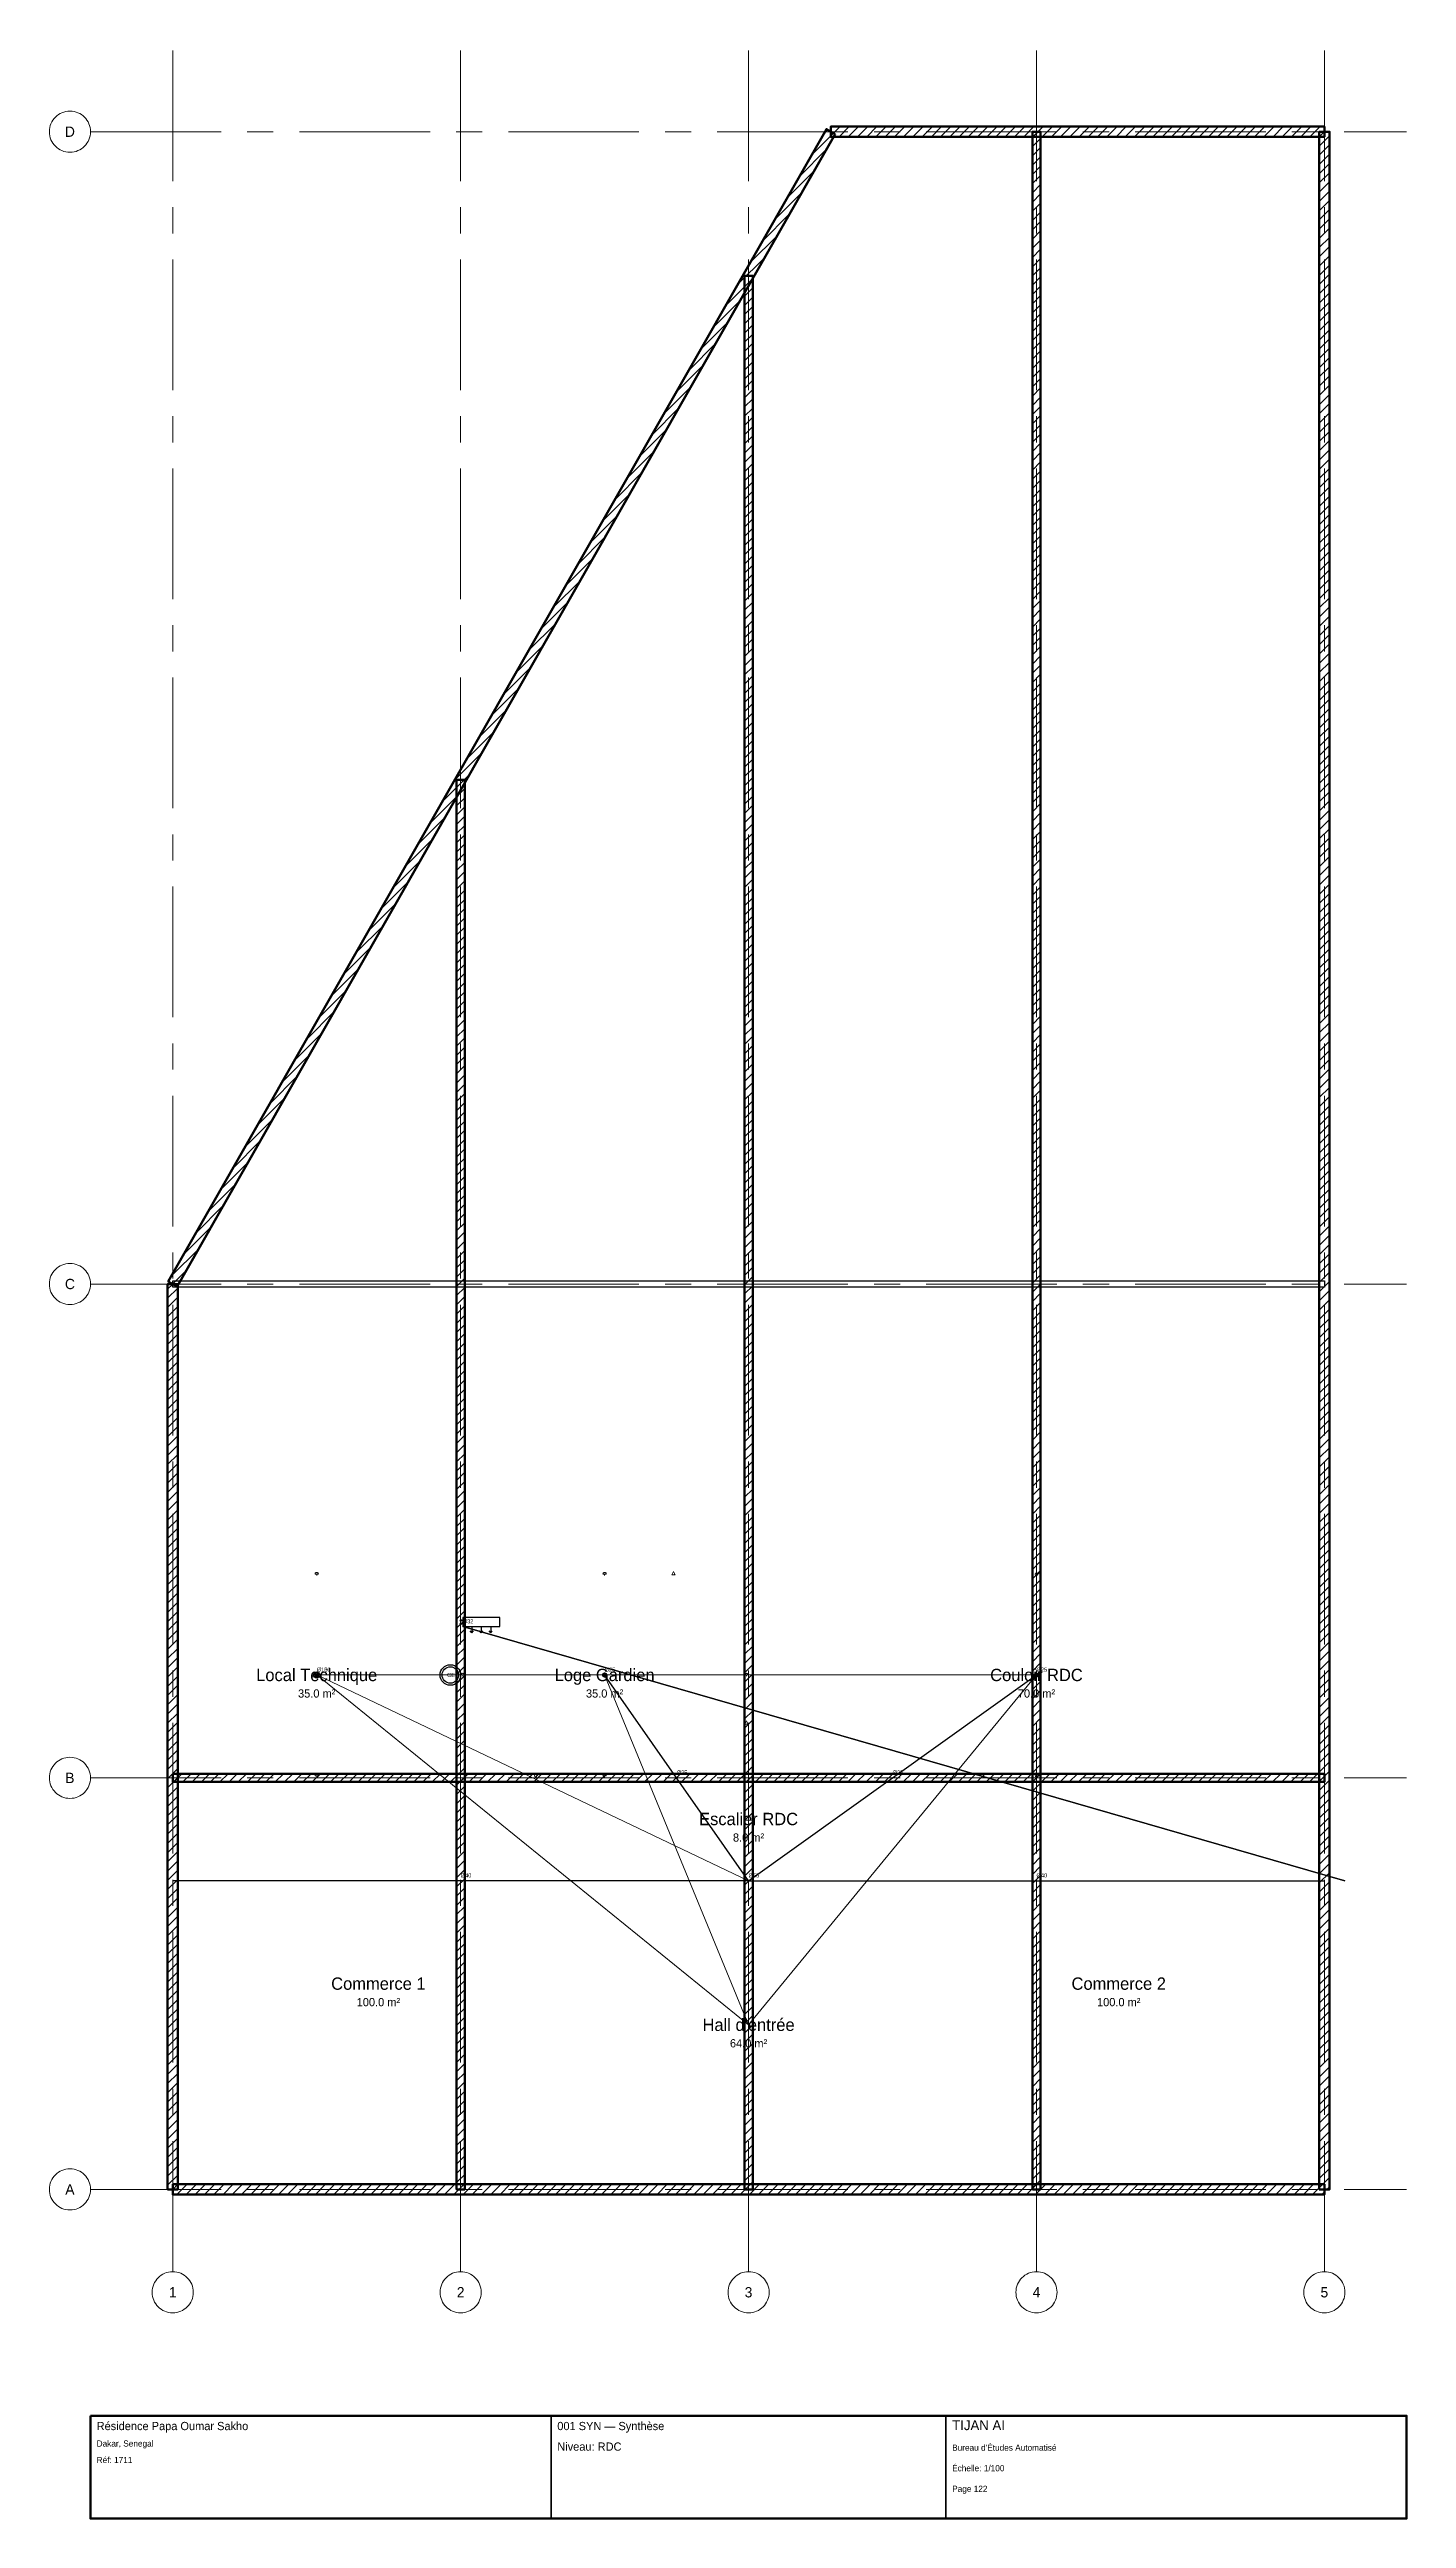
# Model space of a CAD drawing. Header units: metres. Extents: x -3 to 30, y -8 to 52.
import ezdxf
from ezdxf.enums import TextEntityAlignment as Align

# ---------------------------------------------------------------- set-up
doc = ezdxf.new("R2010")
doc.units = ezdxf.units.M
doc.linetypes.add('CENTER', pattern=[5.08, 3.175, -0.635, 0.635, -0.635])
doc.linetypes.add('DASHED', pattern=[1.524, 1.27, -0.254])
for name, color, linetype, lineweight in [('A-HATCH', 8, 'Continuous', 0), ('A-TEXT', 7, 'Continuous', 0), ('A-WALL', 7, 'Continuous', 50), ('A-WALL-INT', 8, 'Continuous', 25), ('E-LCCR', 4, 'Continuous', 13), ('E-LITE', 6, 'Continuous', 13), ('E-POWR', 6, 'Continuous', 18), ('F-DETECT', 1, 'Continuous', 13), ('F-SPKL', 1, 'Continuous', 25), ('G-CART', 7, 'Continuous', 35), ('M-DUCT', 2, 'DASHED', 18), ('M-EQUIP', 2, 'Continuous', 25), ('P-FIXT', 5, 'Continuous', 25), ('S-GRID', 8, 'CENTER', 9)]:
    doc.layers.add(name, color=color, linetype=linetype, lineweight=lineweight)

# ---------------------------------------------------------------- blocks, each defined once
blk = doc.blocks.new('TJ_PRISE')
at = {"layer": 'E-POWR'}
for p, q in [((-0.04, 0), (0.04, 0)), ((0, 0), (0, -0.03))]:
    blk.add_line(p, q, dxfattribs=at)
blk.add_lwpolyline([(0.04, 0), (0.039, 0.01), (0.035, 0.02), (0.028, 0.028), (0.02, 0.035), (0.01, 0.039), (0, 0.04), (-0.01, 0.039), (-0.02, 0.035), (-0.028, 0.028), (-0.035, 0.02), (-0.039, 0.01), (-0.04, 0)], dxfattribs=at)
blk = doc.blocks.new('TJ_LUMINAIRE')
at = {"layer": 'E-LITE'}
for p, q in [((-0.035, -0.035), (0.035, 0.035)), ((-0.035, 0.035), (0.035, -0.035))]:
    blk.add_line(p, q, dxfattribs=at)
blk.add_circle((0, 0), 0.05, dxfattribs=at)
blk = doc.blocks.new('TJ_CHAUFFE_EAU')
at = {"layer": 'P-FIXT'}
for radius in [0.25, 0.2]:
    blk.add_circle((0, 0), radius, dxfattribs=at)
blk.add_text('CE', height=0.1, dxfattribs=at).set_placement((-0.08, -0.05))
blk = doc.blocks.new('TJ_VMC')
at = {"layer": 'M-EQUIP'}
for p, q in [((-0.05, -0.05), (0.05, 0.05)), ((-0.05, 0.05), (0.05, -0.05))]:
    blk.add_line(p, q, dxfattribs=at)
blk.add_circle((0, 0), 0.075, dxfattribs=at)
blk = doc.blocks.new('TJ_DC')
at = {"layer": 'F-DETECT'}
blk.add_circle((0, 0), 0.04, dxfattribs=at)
blk.add_text('DC', height=0.03, dxfattribs=at).set_placement((-0.02, -0.015))
blk = doc.blocks.new('TJ_INTER')
at = {"layer": 'E-POWR'}
blk.add_line((0.03, 0), (0.08, 0.05), dxfattribs=at)
blk.add_circle((0, 0), 0.03, dxfattribs=at)
blk = doc.blocks.new('TJ_RJ45')
at = {"layer": 'E-LCCR'}
blk.add_lwpolyline([(0, 0.06), (-0.04, -0.02), (0.04, -0.02)], close=True, dxfattribs=at)
blk.add_text('D', height=0.03, dxfattribs=at).set_placement((-0.01, -0.01))
blk = doc.blocks.new('TJ_SPLIT')
at = {"layer": 'M-EQUIP'}
for p, q in [((0.22, 0), (0.22, -0.15)), ((0.45, 0), (0.45, -0.15)), ((0.68, 0), (0.68, -0.15)), ((0.22, -0.15), (0.18, -0.1)), ((0.22, -0.15), (0.26, -0.1)), ((0.45, -0.15), (0.41, -0.1)), ((0.45, -0.15), (0.49, -0.1)), ((0.68, -0.15), (0.64, -0.1)), ((0.68, -0.15), (0.72, -0.1))]:
    blk.add_line(p, q, dxfattribs=at)
blk.add_lwpolyline([(0, 0), (0.9, 0), (0.9, 0.22), (0, 0.22)], close=True, dxfattribs=at)
for centre in [(-0.04, 0.15), (-0.04, 0.07)]:
    blk.add_circle(centre, 0.02, dxfattribs=at)
blk = doc.blocks.new('TJ_DF')
at = {"layer": 'F-DETECT'}
blk.add_circle((0, 0), 0.04, dxfattribs=at)
blk.add_text('DF', height=0.03, dxfattribs=at).set_placement((-0.02, -0.015))
blk = doc.blocks.new('TJ_SPK')
at = {"layer": 'F-SPKL'}
for p, q in [((-0.05, 0), (0.05, 0)), ((0, -0.05), (0, 0.05))]:
    blk.add_line(p, q, dxfattribs=at)
blk.add_circle((0, 0), 0.05, dxfattribs=at)

msp = doc.modelspace()

# ---------------------------------------------------------------- hatches: boundary and pattern name
at = {"layer": 'A-HATCH'}
h = msp.add_hatch(dxfattribs=at)
h.set_pattern_fill('ANSI31', scale=0.05)
h.paths.add_polyline_path([(16.109, 49.938), (0.109, 21.938), (-0.109, 22.062), (15.891, 50.062), (16.109, 49.938)])
h = msp.add_hatch(dxfattribs=at)
h.set_pattern_fill('ANSI31', scale=0.05)
h.paths.add_polyline_path([(28, 49.875), (16, 49.875), (16, 50.125), (28, 50.125), (28, 49.875)])
h = msp.add_hatch(dxfattribs=at)
h.set_pattern_fill('ANSI31', scale=0.05)
h.paths.add_polyline_path([(20.9, 0), (20.9, 50), (21.1, 50), (21.1, 0), (20.9, 0)])
h = msp.add_hatch(dxfattribs=at)
h.set_pattern_fill('ANSI31', scale=0.05)
h.paths.add_polyline_path([(27.875, 0), (27.875, 50), (28.125, 50), (28.125, 0), (27.875, 0)])
h = msp.add_hatch(dxfattribs=at)
h.set_pattern_fill('ANSI31', scale=0.05)
h.paths.add_polyline_path([(13.9, 0), (13.9, 46.5), (14.1, 46.5), (14.1, 0), (13.9, 0)])
h = msp.add_hatch(dxfattribs=at)
h.set_pattern_fill('ANSI31', scale=0.05)
h.paths.add_polyline_path([(6.9, 0), (6.9, 34.25), (7.1, 34.25), (7.1, 0), (6.9, 0)])
h = msp.add_hatch(dxfattribs=at)
h.set_pattern_fill('ANSI31', scale=0.05)
h.paths.add_polyline_path([(0.125, 22), (0.125, 0), (-0.125, 0), (-0.125, 22), (0.125, 22)])
h = msp.add_hatch(dxfattribs=at)
h.set_pattern_fill('ANSI31', scale=0.05)
h.paths.add_polyline_path([(0, 10.1), (28, 10.1), (28, 9.9), (0, 9.9), (0, 10.1)])
h = msp.add_hatch(dxfattribs=at)
h.set_pattern_fill('ANSI31', scale=0.05)
h.paths.add_polyline_path([(0, 0.125), (28, 0.125), (28, -0.125), (0, -0.125), (0, 0.125)])

# ---------------------------------------------------------------- linework, layer by layer
at = {"layer": 'A-WALL'}
for points in [[(16.109, 49.938), (0.109, 21.938), (-0.109, 22.062), (15.891, 50.062)], [(28, 49.875), (16, 49.875), (16, 50.125), (28, 50.125)], [(20.9, 0), (20.9, 50), (21.1, 50), (21.1, 0)], [(27.875, 0), (27.875, 50), (28.125, 50), (28.125, 0)], [(13.9, 0), (13.9, 46.5), (14.1, 46.5), (14.1, 0)], [(6.9, 0), (6.9, 34.25), (7.1, 34.25), (7.1, 0)], [(0.125, 22), (0.125, 0), (-0.125, 0), (-0.125, 22)], [(0, 10.1), (28, 10.1), (28, 9.9), (0, 9.9)], [(0, 0.125), (28, 0.125), (28, -0.125), (0, -0.125)]]:
    msp.add_lwpolyline(points, close=True, dxfattribs=at)
at = {"layer": 'A-WALL-INT'}
msp.add_lwpolyline([(0, 22.075), (28, 22.075), (28, 21.925), (0, 21.925)], close=True, dxfattribs=at)
at = {"layer": 'E-LCCR', "color": 4, "lineweight": 13}
for q in [(3.5, 12.5), (10.5, 12.5), (21, 12.5)]:
    msp.add_line((14, 4), q, dxfattribs=at)
at = {"layer": 'E-POWR', "color": 6, "lineweight": 18}
for q in [(3.5, 12.5), (10.5, 12.5), (21, 12.5)]:
    msp.add_line((14, 4), q, dxfattribs=at)
at = {"layer": 'F-DETECT', "color": 1, "lineweight": 13}
for p, q in [((14, 7.5), (3.5, 12.5)), ((3.5, 12.5), (10.5, 12.5)), ((10.5, 12.5), (21, 12.5))]:
    msp.add_line(p, q, dxfattribs=at)
at = {"layer": 'F-SPKL', "color": 1, "lineweight": 25}
for p, q in [((14, 7.5), (10.5, 12.5)), ((10.5, 12.5), (10.5, 12.5)), ((14, 7.5), (21, 12.5)), ((21, 12.5), (21, 12.5)), ((14, 7.5), (0, 7.5)), ((14, 7.5), (14, 7.5)), ((14, 7.5), (28, 7.5))]:
    msp.add_line(p, q, dxfattribs=at)
at = {"layer": 'G-CART'}
for p, q in [((9.2, -5.5), (9.2, -8)), ((18.8, -5.5), (18.8, -8))]:
    msp.add_line(p, q, dxfattribs=at)
at = {"layer": 'G-CART', "lineweight": 50}
msp.add_lwpolyline([(-2, -5.5), (30, -5.5), (30, -8), (-2, -8)], close=True, dxfattribs=at)
at = {"layer": 'M-DUCT', "color": 140, "lineweight": 35}
msp.add_line((3.5, 12.5), (3.5, 12.5), dxfattribs=at)
msp.add_line((3.5, 12.5), (3.5, 12.5), dxfattribs=at)
at = {"layer": 'M-EQUIP', "color": 2, "lineweight": 25}
for p, q in [((28.5, 7.5), (7.05, 13.675)), ((7.05, 13.675), (28.5, 7.5))]:
    msp.add_line(p, q, dxfattribs=at)
at = {"layer": 'M-EQUIP', "color": 4, "lineweight": 25}
msp.add_line((7.05, 13.675), (7.05, 13.675), dxfattribs=at)
at = {"layer": 'S-GRID', "linetype": 'CENTER'}
for p, q in [((0, -2), (0, 52)), ((7, -2), (7, 52)), ((14, -2), (14, 52)), ((21, -2), (21, 52)), ((28, -2), (28, 52)), ((-2, 50), (30, 50)), ((-2, 22), (30, 22)), ((-2, 10), (30, 10)), ((-2, 0), (30, 0))]:
    msp.add_line(p, q, dxfattribs=at)
at = {"layer": 'S-GRID'}
for centre in [(-2.5, 50), (-2.5, 22), (-2.5, 10), (-2.5, 0), (0, -2.5), (7, -2.5), (14, -2.5), (21, -2.5), (28, -2.5)]:
    msp.add_circle(centre, 0.5, dxfattribs=at)

# ---------------------------------------------------------------- block references
at = {"layer": 'E-LCCR'}
for p in [(12.175, 14.95), (13.95, 11.325)]:
    msp.add_blockref('TJ_RJ45', p, dxfattribs=at)
at = {"layer": 'E-LITE'}
for p in [(3.5, 12.5), (10.5, 12.5), (21, 12.5)]:
    msp.add_blockref('TJ_LUMINAIRE', p, dxfattribs=at)
at = {"layer": 'E-POWR'}
for name, p in [('TJ_INTER', (21, 14.95)), ('TJ_PRISE', (3.5, 14.95)), ('TJ_PRISE', (10.5, 14.95)), ('TJ_PRISE', (7.05, 12.5)), ('TJ_PRISE', (13.95, 12.5)), ('TJ_PRISE', (3.5, 10.05)), ('TJ_INTER', (8.825, 10.05)), ('TJ_PRISE', (10.5, 10.05)), ('TJ_INTER', (21, 10.05))]:
    msp.add_blockref(name, p, dxfattribs=at)
at = {"layer": 'F-DETECT'}
for name, p in [('TJ_DC', (3.5, 12.5)), ('TJ_DF', (10.5, 12.5)), ('TJ_DF', (21, 12.5))]:
    msp.add_blockref(name, p, dxfattribs=at)
at = {"layer": 'F-SPKL'}
for p in [(10.5, 12.5), (21, 12.5)]:
    msp.add_blockref('TJ_SPK', p, dxfattribs=at)
at = {"layer": 'M-EQUIP'}
for name, p in [('TJ_SPLIT', (7.05, 13.675)), ('TJ_VMC', (3.5, 12.5))]:
    msp.add_blockref(name, p, dxfattribs=at)
at = {"layer": 'P-FIXT'}
msp.add_blockref('TJ_CHAUFFE_EAU', (6.75, 12.5), dxfattribs=at)

# ---------------------------------------------------------------- texts
at = {"layer": 'A-TEXT'}
for s, height, p in [('Local Technique', 0.3, (3.5, 12.5)), ('Loge Gardien', 0.3, (10.5, 12.5)), ('Couloir RDC', 0.3, (21, 12.5)), ('35.0 m²', 0.2, (3.5, 12.05)), ('35.0 m²', 0.2, (10.5, 12.05)), ('70.0 m²', 0.2, (21, 12.05)), ('Escalier RDC', 0.3, (14, 9)), ('8.0 m²', 0.2, (14, 8.55)), ('Commerce 1', 0.3, (5, 5)), ('Commerce 2', 0.3, (23, 5)), ('100.0 m²', 0.2, (5, 4.55)), ('100.0 m²', 0.2, (23, 4.55)), ("Hall d'entrée", 0.3, (14, 4)), ('64.0 m²', 0.2, (14, 3.55))]:
    msp.add_text(s, height=height, dxfattribs=at).set_placement(p, align=Align.MIDDLE_CENTER)
at = {"layer": 'F-SPKL'}
for s, p in [('Ø25', (10.5, 12.58)), ('Ø25', (21, 12.58)), ('Ø25', (12.25, 10.08)), ('Ø25', (17.5, 10.08)), ('Ø40', (7, 7.58)), ('Ø65', (14, 7.58)), ('Ø40', (21, 7.58))]:
    msp.add_text(s, height=0.1, dxfattribs=at).set_placement(p)
at = {"layer": 'G-CART'}
for s, height, p in [('Résidence Papa Oumar Sakho', 0.2, (-1.85, -5.85)), ('001 SYN — Synthèse', 0.2, (9.35, -5.85)), ('TIJAN AI', 0.24, (18.95, -5.85)), ('Dakar, Senegal', 0.15, (-1.85, -6.25)), ('Réf: 1711', 0.15, (-1.85, -6.65)), ('Niveau: RDC', 0.2, (9.35, -6.35)), ("Bureau d'Études Automatisé", 0.15, (18.95, -6.35)), ('Échelle: 1/100', 0.15, (18.95, -6.85)), ('Page 122', 0.15, (18.95, -7.35))]:
    msp.add_text(s, height=height, dxfattribs=at).set_placement(p)
at = {"layer": 'M-DUCT'}
for s in ['Ø150', 'Ø100']:
    msp.add_text(s, height=0.1, dxfattribs=at).set_placement((3.5, 12.58))
at = {"layer": 'M-EQUIP'}
msp.add_text('Ø32', height=0.1, dxfattribs=at).set_placement((7.05, 13.755))
at = {"layer": 'S-GRID'}
for s, p in [('D', (-2.5, 50)), ('C', (-2.5, 22)), ('B', (-2.5, 10)), ('A', (-2.5, 0)), ('1', (0, -2.5)), ('2', (7, -2.5)), ('3', (14, -2.5)), ('4', (21, -2.5)), ('5', (28, -2.5))]:
    msp.add_text(s, height=0.25, dxfattribs=at).set_placement(p, align=Align.MIDDLE_CENTER)

doc.saveas('drawing.dxf')
